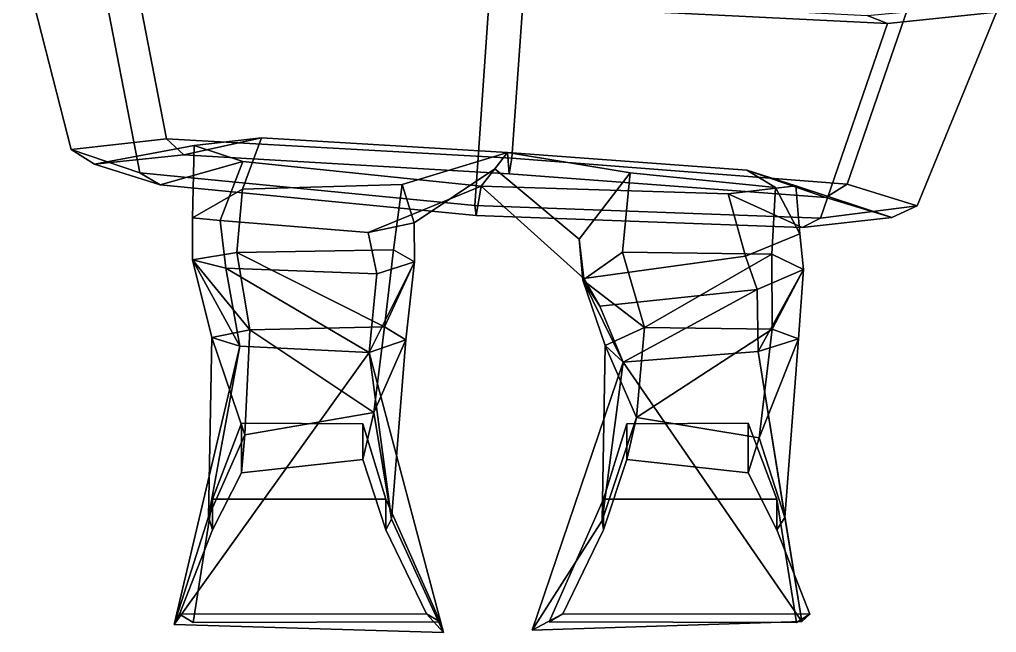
# Model space of a CAD drawing. Extents: x -156 to 158, y -156 to 341.
# Drawn here: x -131.1 to 134.5, y -155.7 to 10.9 of the extents above; entities that cross this region are included whole.
import ezdxf

# ---------------------------------------------------------------- set-up
doc = ezdxf.new("R2010")
doc.units = 0

msp = doc.modelspace()

# ---------------------------------------------------------------- linework, layer by layer
for points in [[(-101.75592, 33.248383, 87.545715), (-131.070999, 30.552368, 4.956622), (-117.052475, -24.449677, 1.625432), (-91.107857, -21.529236, 84.339867)], [(2.771459, -26.807983, 114.886757), (6.601352, 27.97084, 117.604324), (-101.75592, 33.248383, 87.545715), (-91.107857, -21.529236, 84.339867)], [(-117.052475, -24.449677, 1.625432), (-131.070999, 30.552368, 4.956622), (-109.014771, 24.022614, -86.984825), (-98.366714, -30.75502, -90.190674)], [(2.771459, -26.807983, 114.886757), (93.948067, -33.850555, 77.457726), (112.121567, 19.008087, 79.591705), (6.601352, 27.97084, 117.604324)], [(-98.366714, -30.75502, -90.190674), (-109.014771, 24.022614, -86.984825), (-3.483933, 15.15239, -124.994026), (-7.318352, -39.631805, -127.710701)], [(112.121567, 19.008087, 79.591705), (93.948067, -33.850555, 77.457726), (112.942863, -39.763123, -6.927988), (134.486832, 12.871109, -4.91935)], [(104.862717, 9.782318, -94.938835), (-3.483933, 15.15239, -124.994026), (-2.597859, 17.338196, -109.387856), (99.346603, 11.974884, -82.987152)], [(86.689209, -43.076332, -97.072815), (-7.318352, -39.631805, -127.710701), (-3.483933, 15.15239, -124.994026), (104.862717, 9.782318, -94.938835)], [(104.862717, 9.782318, -94.938835), (99.346603, 11.974884, -82.987152), (126.964676, 14.548203, -4.578477), (134.486832, 12.871109, -4.91935)], [(112.942863, -39.763123, -6.927988), (86.689209, -43.076332, -97.072815), (104.862717, 9.782318, -94.938835), (134.486832, 12.871109, -4.91935)], [(-91.107857, -21.529236, 84.339867), (-117.052475, -24.449677, 1.625432), (-110.688599, -28.441406, 1.203339), (-86.416245, -25.877548, 75.555595)], [(-86.416245, -25.877548, 75.555595), (-110.688599, -28.441406, 1.203339), (-83.637245, -23.380981, 0.553893), (-65.322319, -21.280075, 59.651802)], [(-110.688599, -28.441406, 1.203339), (-92.840012, -34.041954, -78.896217), (-70.398262, -27.73143, -62.393223), (-83.637245, -23.380981, 0.553893)], [(2.771459, -26.807983, 114.886757), (-91.107857, -21.529236, 84.339867), (-86.416245, -25.877548, 75.555595), (2.008295, -31.042282, 102.382309)], [(2.008295, -31.042282, 102.382309), (-86.416245, -25.877548, 75.555595), (-65.322319, -21.280075, 59.651802), (1.61092, -25.269745, 81.587677)], [(-65.322319, -21.280075, 59.651802), (-83.637245, -23.380981, 0.553893), (-84.084328, -42.99305, 1.001074), (-70.498138, -35.233177, 40.114094)], [(-83.637245, -23.380981, 0.553893), (-70.398262, -27.73143, -62.393223), (-76.518326, -43.733322, -42.158394), (-84.084328, -42.99305, 1.001074)], [(1.61092, -25.269745, 81.587677), (-65.322319, -21.280075, 59.651802), (-70.498138, -35.233177, 40.114094), (-27.03994, -33.916336, 59.438808)], [(-117.052475, -24.449677, 1.625432), (-98.366714, -30.75502, -90.190674), (-92.840012, -34.041954, -78.896217), (-110.688599, -28.441406, 1.203339)], [(-1.903312, -29.736221, -2.907848), (1.61092, -25.269745, 81.587677), (-27.03994, -33.916336, 59.438808), (-23.813696, -44.392807, -3.069423)], [(21.013239, -48.828247, -0.662093), (34.897511, -30.744568, 59.403137), (1.61092, -25.269745, 81.587677), (-1.903312, -29.736221, -2.907848)], [(1.61092, -25.269745, 81.587677), (34.897511, -30.744568, 59.403137), (74.384521, -34.735115, 33.281693), (66.635941, -30.066063, 54.744335)], [(2.008295, -31.042282, 102.382309), (1.61092, -25.269745, 81.587677), (66.635941, -30.066063, 54.744335), (88.060165, -37.494461, 69.066895)], [(-92.840012, -34.041954, -78.896217), (-6.920741, -42.390793, -112.30571), (-5.558372, -34.381683, -90.789398), (-70.398262, -27.73143, -62.393223)], [(-70.398262, -27.73143, -62.393223), (-5.558372, -34.381683, -90.789398), (-36.301762, -46.993477, -67.134247), (-76.518326, -43.733322, -42.158394)], [(2.771459, -26.807983, 114.886757), (2.008295, -31.042282, 102.382309), (88.060165, -37.494461, 69.066895), (93.948067, -33.850555, 77.457726)], [(-98.366714, -30.75502, -90.190674), (-7.318352, -39.631805, -127.710701), (-6.920741, -42.390793, -112.30571), (-92.840012, -34.041954, -78.896217)], [(-5.558372, -34.381683, -90.789398), (-1.903312, -29.736221, -2.907848), (-23.813696, -44.392807, -3.069423), (-36.301762, -46.993477, -67.134247)], [(21.013239, -48.828247, -0.662093), (-1.903312, -29.736221, -2.907848), (-5.558372, -34.381683, -90.789398), (22.343088, -59.511665, -65.728813)], [(32.876354, -52.317696, 25.548382), (34.897511, -30.744568, 59.403137), (21.013239, -48.828247, -0.662093), (22.013998, -59.910057, 0.212625)], [(32.876354, -52.317696, 25.548382), (73.440315, -52.896637, 11.270553), (74.384521, -34.735115, 33.281693), (34.897511, -30.744568, 59.403137)], [(66.635941, -30.066063, 54.744335), (74.384521, -34.735115, 33.281693), (81.06295, -47.324707, -6.746222), (79.986031, -34.275284, -5.53118)], [(88.060165, -37.494461, 69.066895), (66.635941, -30.066063, 54.744335), (79.986031, -34.275284, -5.53118), (106.082375, -42.874359, -6.858272)], [(-29.385015, -51.691238, 22.549852), (-27.03994, -33.916336, 59.438808), (-70.498138, -35.233177, 40.114094), (-72.019638, -52.468369, 16.275961)], [(-29.385015, -51.691238, 22.549852), (-23.741766, -54.960327, -4.695231), (-23.813696, -44.392807, -3.069423), (-27.03994, -33.916336, 59.438808)], [(81.636398, -45.658867, -85.384911), (61.559998, -36.517426, -67.30069), (-5.558372, -34.381683, -90.789398), (-6.920741, -42.390793, -112.30571)], [(61.559998, -36.517426, -67.30069), (66.224144, -53.433731, -48.054073), (22.343088, -59.511665, -65.728813), (-5.558372, -34.381683, -90.789398)], [(79.986031, -34.275284, -5.53118), (81.06295, -47.324707, -6.746222), (66.224144, -53.433731, -48.054073), (61.559998, -36.517426, -67.30069)], [(106.082375, -42.874359, -6.858272), (79.986031, -34.275284, -5.53118), (61.559998, -36.517426, -67.30069), (81.636398, -45.658867, -85.384911)], [(93.948067, -33.850555, 77.457726), (88.060165, -37.494461, 69.066895), (106.082375, -42.874359, -6.858272), (112.942863, -39.763123, -6.927988)], [(-72.019638, -52.468369, 16.275961), (-70.498138, -35.233177, 40.114094), (-84.084328, -42.99305, 1.001074), (-84.012535, -54.431618, -0.015043)], [(73.440315, -52.896637, 11.270553), (82.008583, -57.027412, -6.832181), (81.06295, -47.324707, -6.746222), (74.384521, -34.735115, 33.281693)], [(86.689209, -43.076332, -97.072815), (81.636398, -45.658867, -85.384911), (-6.920741, -42.390793, -112.30571), (-7.318352, -39.631805, -127.710701)], [(112.942863, -39.763123, -6.927988), (106.082375, -42.874359, -6.858272), (81.636398, -45.658867, -85.384911), (86.689209, -43.076332, -97.072815)], [(-84.012535, -54.431618, -0.015043), (-84.084328, -42.99305, 1.001074), (-76.518326, -43.733322, -42.158394), (-74.980453, -56.718056, -19.093996)], [(-74.980453, -56.718056, -19.093996), (-76.518326, -43.733322, -42.158394), (-36.301762, -46.993477, -67.134247), (-33.940121, -58.229218, -31.865465)], [(-23.741766, -54.960327, -4.695231), (-33.940121, -58.229218, -31.865465), (-36.301762, -46.993477, -67.134247), (-23.813696, -44.392807, -3.069423)], [(82.008583, -57.027412, -6.832181), (69.42218, -62.479347, -23.597723), (66.224144, -53.433731, -48.054073), (81.06295, -47.324707, -6.746222)], [(22.013998, -59.910057, 0.212625), (21.013239, -48.828247, -0.662093), (22.343088, -59.511665, -65.728813), (26.694607, -67.060318, -28.095114)], [(-68.466728, -73.422951, 30.115051), (-72.019638, -52.468369, 16.275961), (-84.012535, -54.431618, -0.015043)], [(-31.870989, -72.638847, 36.054543), (-29.385015, -51.691238, 22.549852), (-72.019638, -52.468369, 16.275961)], [(-31.870989, -72.638847, 36.054543), (-72.019638, -52.468369, 16.275961), (-68.466728, -73.422951, 30.115051)], [(-31.870989, -72.638847, 36.054543), (-23.741766, -54.960327, -4.695231), (-29.385015, -51.691238, 22.549852)], [(38.803017, -72.80143, 41.291569), (32.876354, -52.317696, 25.548382), (22.013998, -59.910057, 0.212625)], [(38.803017, -72.80143, 41.291569), (73.440315, -52.896637, 11.270553), (32.876354, -52.317696, 25.548382)], [(38.803017, -72.80143, 41.291569), (73.504997, -73.231293, 28.483103), (73.440315, -52.896637, 11.270553)], [(73.504997, -73.231293, 28.483103), (82.008583, -57.027412, -6.832181), (73.440315, -52.896637, 11.270553)], [(-68.466728, -73.422951, 30.115051), (-84.012535, -54.431618, -0.015043), (-78.836494, -75.493622, 15.14567)], [(-78.836494, -75.493622, 15.14567), (-84.012535, -54.431618, -0.015043), (-71.189949, -77.926758, -2.279529)], [(-71.189949, -77.926758, -2.279529), (-84.012535, -54.431618, -0.015043), (-74.980453, -56.718056, -19.093996)], [(-36.060562, -79.567787, -13.783272), (-33.940121, -58.229218, -31.865465), (-23.741766, -54.960327, -4.695231)], [(-26.034805, -76.124466, 11.049443), (-36.060562, -79.567787, -13.783272), (-23.741766, -54.960327, -4.695231)], [(-31.870989, -72.638847, 36.054543), (-26.034805, -76.124466, 11.049443), (-23.741766, -54.960327, -4.695231)], [(69.42218, -62.479347, -23.597723), (26.694607, -67.060318, -28.095114), (22.343088, -59.511665, -65.728813), (66.224144, -53.433731, -48.054073)], [(-71.189949, -77.926758, -2.279529), (-74.980453, -56.718056, -19.093996), (-36.060562, -79.567787, -13.783272)], [(-36.060562, -79.567787, -13.783272), (-74.980453, -56.718056, -19.093996), (-33.940121, -58.229218, -31.865465)], [(69.739838, -79.360275, -3.642199), (69.42218, -62.479347, -23.597723), (82.008583, -57.027412, -6.832181)], [(80.698784, -75.888321, 11.89184), (69.739838, -79.360275, -3.642199), (82.008583, -57.027412, -6.832181)], [(73.504997, -73.231293, 28.483103), (80.698784, -75.888321, 11.89184), (82.008583, -57.027412, -6.832181)], [(38.803017, -72.80143, 41.291569), (22.013998, -59.910057, 0.212625), (28.113352, -77.684929, 18.015785)], [(33.01046, -82.230629, -8.131971), (22.013998, -59.910057, 0.212625), (26.694607, -67.060318, -28.095114)], [(28.113352, -77.684929, 18.015785), (22.013998, -59.910057, 0.212625), (33.01046, -82.230629, -8.131971)], [(33.01046, -82.230629, -8.131971), (26.694607, -67.060318, -28.095114), (69.42218, -62.479347, -23.597723)], [(69.739838, -79.360275, -3.642199), (33.01046, -82.230629, -8.131971), (69.42218, -62.479347, -23.597723)], [(-69.791069, -102.023331, 12.630606), (-68.466728, -73.422951, 30.115051), (-78.836494, -75.493622, 15.14567)], [(-69.791069, -102.023331, 12.630606), (-34.76025, -95.936409, 20.216686), (-68.466728, -73.422951, 30.115051)], [(-34.76025, -95.936409, 20.216686), (-31.870989, -72.638847, 36.054543), (-68.466728, -73.422951, 30.115051)], [(-34.76025, -95.936409, 20.216686), (-26.034805, -76.124466, 11.049443), (-31.870989, -72.638847, 36.054543)], [(36.676716, -97.271004, 23.669203), (38.803017, -72.80143, 41.291569), (28.113352, -77.684929, 18.015785)], [(36.676716, -97.271004, 23.669203), (73.504997, -73.231293, 28.483103), (38.803017, -72.80143, 41.291569)], [(69.978607, -102.84623, 10.662683), (73.504997, -73.231293, 28.483103), (36.676716, -97.271004, 23.669203)], [(69.978607, -102.84623, 10.662683), (80.698784, -75.888321, 11.89184), (73.504997, -73.231293, 28.483103)], [(-79.739471, -124.282387, -3.856627), (-69.791069, -102.023331, 12.630606), (-78.836494, -75.493622, 15.14567)], [(-79.739471, -124.282387, -3.856627), (-78.836494, -75.493622, 15.14567), (-71.189949, -77.926758, -2.279529)], [(-29.967794, -124.879135, -6.9149), (-36.060562, -79.567787, -13.783272), (-26.034805, -76.124466, 11.049443)], [(-29.967794, -124.879135, -6.9149), (-26.034805, -76.124466, 11.049443), (-34.76025, -95.936409, 20.216686)], [(76.919441, -124.453369, -7.865244), (69.739838, -79.360275, -3.642199), (80.698784, -75.888321, 11.89184)], [(76.919441, -124.453369, -7.865244), (80.698784, -75.888321, 11.89184), (69.978607, -102.84623, 10.662683)], [(-89.032562, -153.542114, -29.962627), (-79.739471, -124.282387, -3.856627), (-71.189949, -77.926758, -2.279529)], [(-89.032562, -153.542114, -29.962627), (-71.189949, -77.926758, -2.279529), (-36.060562, -79.567787, -13.783272)], [(-15.780953, -155.703659, -36.323048), (-89.032562, -153.542114, -29.962627), (-36.060562, -79.567787, -13.783272)], [(-15.780953, -155.703659, -36.323048), (-36.060562, -79.567787, -13.783272), (-29.967794, -124.879135, -6.9149)], [(27.290184, -125.25132, -3.324379), (36.676716, -97.271004, 23.669203), (28.113352, -77.684929, 18.015785)], [(27.290184, -125.25132, -3.324379), (28.113352, -77.684929, 18.015785), (33.01046, -82.230629, -8.131971)], [(81.598457, -152.701889, -36.004044), (33.01046, -82.230629, -8.131971), (69.739838, -79.360275, -3.642199)], [(81.598457, -152.701889, -36.004044), (69.739838, -79.360275, -3.642199), (76.919441, -124.453369, -7.865244)], [(8.24504, -155.08902, -31.195621), (27.290184, -125.25132, -3.324379), (33.01046, -82.230629, -8.131971)], [(8.24504, -155.08902, -31.195621), (33.01046, -82.230629, -8.131971), (81.598457, -152.701889, -36.004044)], [(-34.76025, -95.936409, 20.216686), (-69.791069, -102.023331, 12.630606), (-70.777412, -112.334427, 35.947453), (-37.787899, -108.736435, 35.947453)], [(-29.967794, -124.879135, -6.9149), (-34.76025, -95.936409, 20.216686), (-37.787899, -108.736435, 35.947453), (-31.473774, -127.827744, 43.725594)], [(27.290184, -125.25132, -3.324379), (27.673773, -127.827744, 43.725594), (33.987896, -108.736435, 35.947453), (36.676716, -97.271004, 23.669203)], [(36.676716, -97.271004, 23.669203), (33.987896, -108.736435, 35.947453), (66.977409, -112.334427, 35.947453), (69.978607, -102.84623, 10.662683)], [(-31.473774, -119.444244, 102.617195), (-37.787899, -98.998032, 87.801697), (-70.777412, -98.812729, 87.801697), (-78.613716, -119.444244, 102.617195)], [(-78.613716, -119.444244, 102.617195), (-70.777412, -98.812729, 87.801697), (-70.777412, -112.334427, 35.947453), (-78.613716, -127.827744, 43.725594)], [(-37.787899, -98.998032, 87.801697), (-37.787899, -108.736435, 35.947453), (-70.777412, -112.334427, 35.947453), (-70.777412, -98.812729, 87.801697)], [(-31.473774, -119.444244, 102.617195), (-31.473774, -127.827744, 43.725594), (-37.787899, -108.736435, 35.947453), (-37.787899, -98.998032, 87.801697)], [(27.673773, -119.444244, 102.617195), (74.813721, -119.444244, 102.617195), (66.977409, -98.812729, 87.801697), (33.987896, -98.998032, 87.801697)], [(27.673773, -119.444244, 102.617195), (33.987896, -98.998032, 87.801697), (33.987896, -108.736435, 35.947453), (27.673773, -127.827744, 43.725594)], [(33.987896, -98.998032, 87.801697), (66.977409, -98.812729, 87.801697), (66.977409, -112.334427, 35.947453), (33.987896, -108.736435, 35.947453)], [(74.813721, -119.444244, 102.617195), (74.813721, -127.827744, 43.725594), (66.977409, -112.334427, 35.947453), (66.977409, -98.812729, 87.801697)], [(-79.739471, -124.282387, -3.856627), (-78.613716, -127.827744, 43.725594), (-70.777412, -112.334427, 35.947453), (-69.791069, -102.023331, 12.630606)], [(76.919441, -124.453369, -7.865244), (69.978607, -102.84623, 10.662683), (66.977409, -112.334427, 35.947453), (74.813721, -127.827744, 43.725594)], [(-83.890282, -153.02951, 102.617195), (-78.613716, -119.444244, 102.617195), (-78.613716, -127.827744, 43.725594), (-87.594154, -150.723206, 36.317848)], [(-16.70689, -152.844193, 102.617195), (-31.473774, -119.444244, 102.617195), (-78.613716, -119.444244, 102.617195), (-83.890282, -153.02951, 102.617195)], [(-16.70689, -152.844193, 102.617195), (-20.410763, -150.61731, 32.613968), (-31.473774, -127.827744, 43.725594), (-31.473774, -119.444244, 102.617195)], [(12.906889, -152.844193, 102.617195), (80.090286, -153.02951, 102.617195), (74.813721, -119.444244, 102.617195), (27.673773, -119.444244, 102.617195)], [(12.906889, -152.844193, 102.617195), (27.673773, -119.444244, 102.617195), (27.673773, -127.827744, 43.725594), (16.610764, -150.61731, 32.613968)], [(80.090286, -153.02951, 102.617195), (83.794151, -150.723206, 36.317848), (74.813721, -127.827744, 43.725594), (74.813721, -119.444244, 102.617195)], [(-89.032562, -153.542114, -29.962627), (-87.594154, -150.723206, 36.317848), (-78.613716, -127.827744, 43.725594), (-79.739471, -124.282387, -3.856627)], [(81.598457, -152.701889, -36.004044), (76.919441, -124.453369, -7.865244), (74.813721, -127.827744, 43.725594), (83.794151, -150.723206, 36.317848)], [(-15.780953, -155.703659, -36.323048), (-29.967794, -124.879135, -6.9149), (-31.473774, -127.827744, 43.725594), (-20.410763, -150.61731, 32.613968)], [(8.24504, -155.08902, -31.195621), (16.610764, -150.61731, 32.613968), (27.673773, -127.827744, 43.725594), (27.290184, -125.25132, -3.324379)], [(-89.032562, -153.542114, -29.962627), (-15.780953, -155.703659, -36.323048), (-20.410763, -150.61731, 32.613968), (-87.594154, -150.723206, 36.317848)], [(-83.890282, -153.02951, 102.617195), (-87.594154, -150.723206, 36.317848), (-20.410763, -150.61731, 32.613968), (-16.70689, -152.844193, 102.617195)], [(81.598457, -152.701889, -36.004044), (83.794151, -150.723206, 36.317848), (16.610764, -150.61731, 32.613968), (8.24504, -155.08902, -31.195621)], [(80.090286, -153.02951, 102.617195), (12.906889, -152.844193, 102.617195), (16.610764, -150.61731, 32.613968), (83.794151, -150.723206, 36.317848)]]:
    msp.add_3dface(points)

doc.saveas('drawing.dxf')
